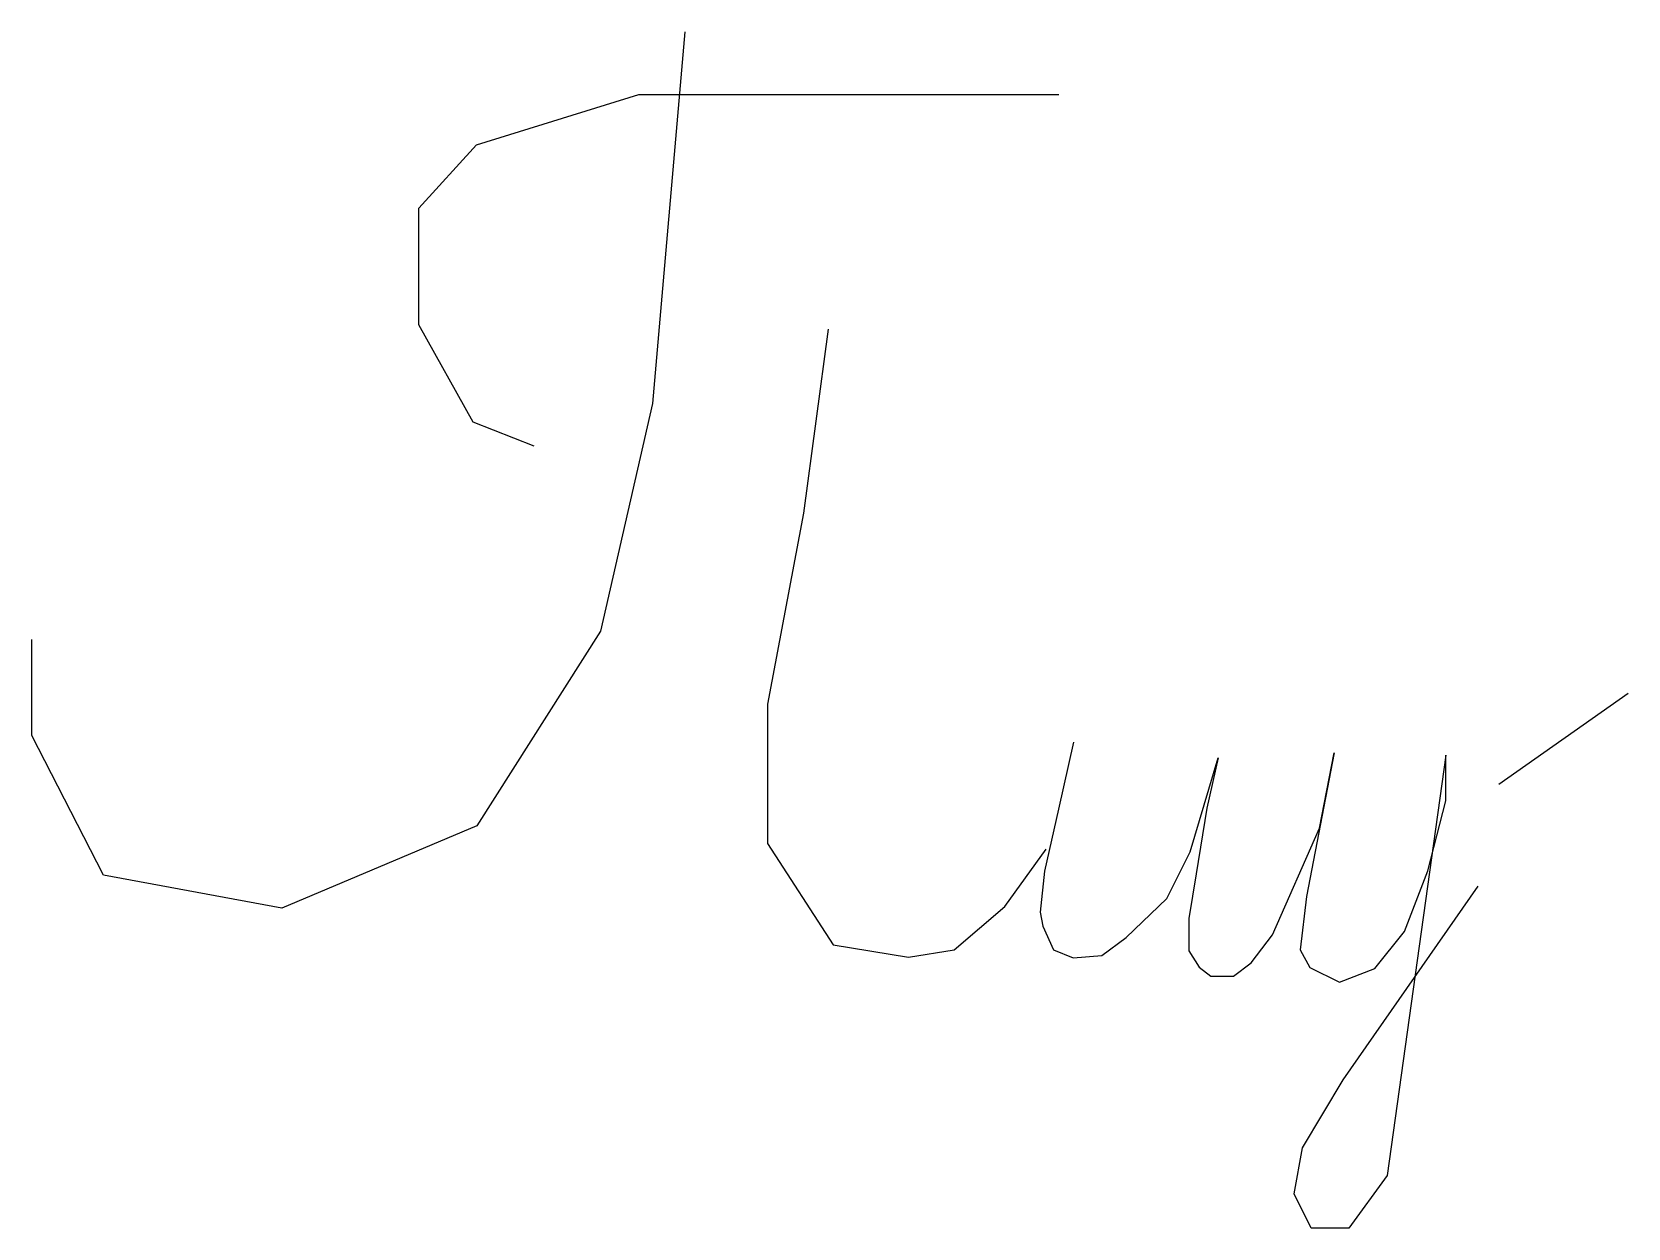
# Model space of a CAD drawing. Header units: millimetres. Extents: x 2900 to 3009, y 1780 to 1862.
import ezdxf

# ---------------------------------------------------------------- set-up
doc = ezdxf.new("R2010")
doc.units = ezdxf.units.MM

msp = doc.modelspace()

# ---------------------------------------------------------------- linework, layer by layer
at = {"color": 5}
for p, q in [((2944.46, 1861.81), (2942.23, 1836.34)), ((2930.16, 1854.08), (2941.3, 1857.53)), ((2941.3, 1857.53), (2954.81, 1857.53)), ((2954.81, 1857.53), (2970.11, 1857.53)), ((2926.2, 1849.73), (2930.16, 1854.08)), ((2926.2, 1841.73), (2926.2, 1849.73)), ((2929.93, 1835.04), (2926.2, 1841.73)), ((2954.29, 1841.42), (2952.59, 1828.81)), ((2942.23, 1836.34), (2938.66, 1820.72)), ((2934.13, 1833.41), (2929.93, 1835.04)), ((2952.59, 1828.81), (2950.13, 1815.7)), ((2899.67, 1813.57), (2899.67, 1820.15)), ((2938.66, 1820.72), (2930.18, 1807.36)), ((3000.28, 1810.22), (3009.16, 1816.47)), ((2950.13, 1815.7), (2950.13, 1806.15)), ((2904.57, 1803.97), (2899.67, 1813.57)), ((2988.99, 1812.38), (2987.1, 1802.52)), ((2988, 1807.21), (2988.99, 1812.38)), ((2996.66, 1812.2), (2994.55, 1797.15)), ((2996.66, 1809.08), (2996.66, 1812.2)), ((2995.42, 1804.28), (2996.66, 1809.08)), ((2930.18, 1807.36), (2916.81, 1801.71)), ((2984.77, 1799.89), (2988, 1807.21)), ((2950.13, 1806.15), (2954.62, 1799.2)), ((2966.4, 1801.84), (2969.24, 1805.77)), ((2916.81, 1801.71), (2904.57, 1803.97)), ((2993.82, 1800.11), (2995.42, 1804.28)), ((2987.1, 1802.52), (2986.66, 1798.87)), ((2989.61, 1789.94), (2998.87, 1803.22)), ((2962.92, 1798.86), (2966.4, 1801.84)), ((2991.78, 1797.58), (2993.82, 1800.11)), ((2954.62, 1799.2), (2959.79, 1798.36)), ((2983.31, 1797.97), (2984.77, 1799.89)), ((2959.79, 1798.36), (2962.92, 1798.86)), ((2982.1, 1797.06), (2983.31, 1797.97)), ((2986.66, 1798.87), (2987.32, 1797.65)), ((2979.73, 1797.67), (2980.53, 1797.06)), ((2980.53, 1797.06), (2982.1, 1797.06)), ((2987.32, 1797.65), (2989.36, 1796.64)), ((2989.36, 1796.64), (2991.78, 1797.58)), ((2994.55, 1797.15), (2992.62, 1783.39)), ((2986.83, 1785.29), (2989.61, 1789.94)), ((2986.25, 1782.13), (2986.83, 1785.29)), ((2992.62, 1783.39), (2990, 1779.78)), ((2987.41, 1779.78), (2986.25, 1782.13)), ((2990, 1779.78), (2987.41, 1779.78))]:
    msp.add_line(p, q, dxfattribs=at)
for points in [[(2971.11, 1813.1), (2970.08, 1808.51), (2969.12, 1804.26), (2968.84, 1801.45), (2969.01, 1800.48), (2969.74, 1798.85), (2971.09, 1798.31), (2973.06, 1798.46), (2974.73, 1799.7), (2977.51, 1802.38), (2979.11, 1805.58), (2980.39, 1809.88), (2980.39, 1809.88)], [(2980.39, 1809.88), (2981.03, 1812.02), (2980.27, 1808.57), (2979.53, 1804.07), (2979.03, 1801), (2979.03, 1798.79), (2979.73, 1797.67), (2979.73, 1797.67)]]:
    msp.add_lwpolyline(points, dxfattribs=at)

doc.saveas('drawing.dxf')
